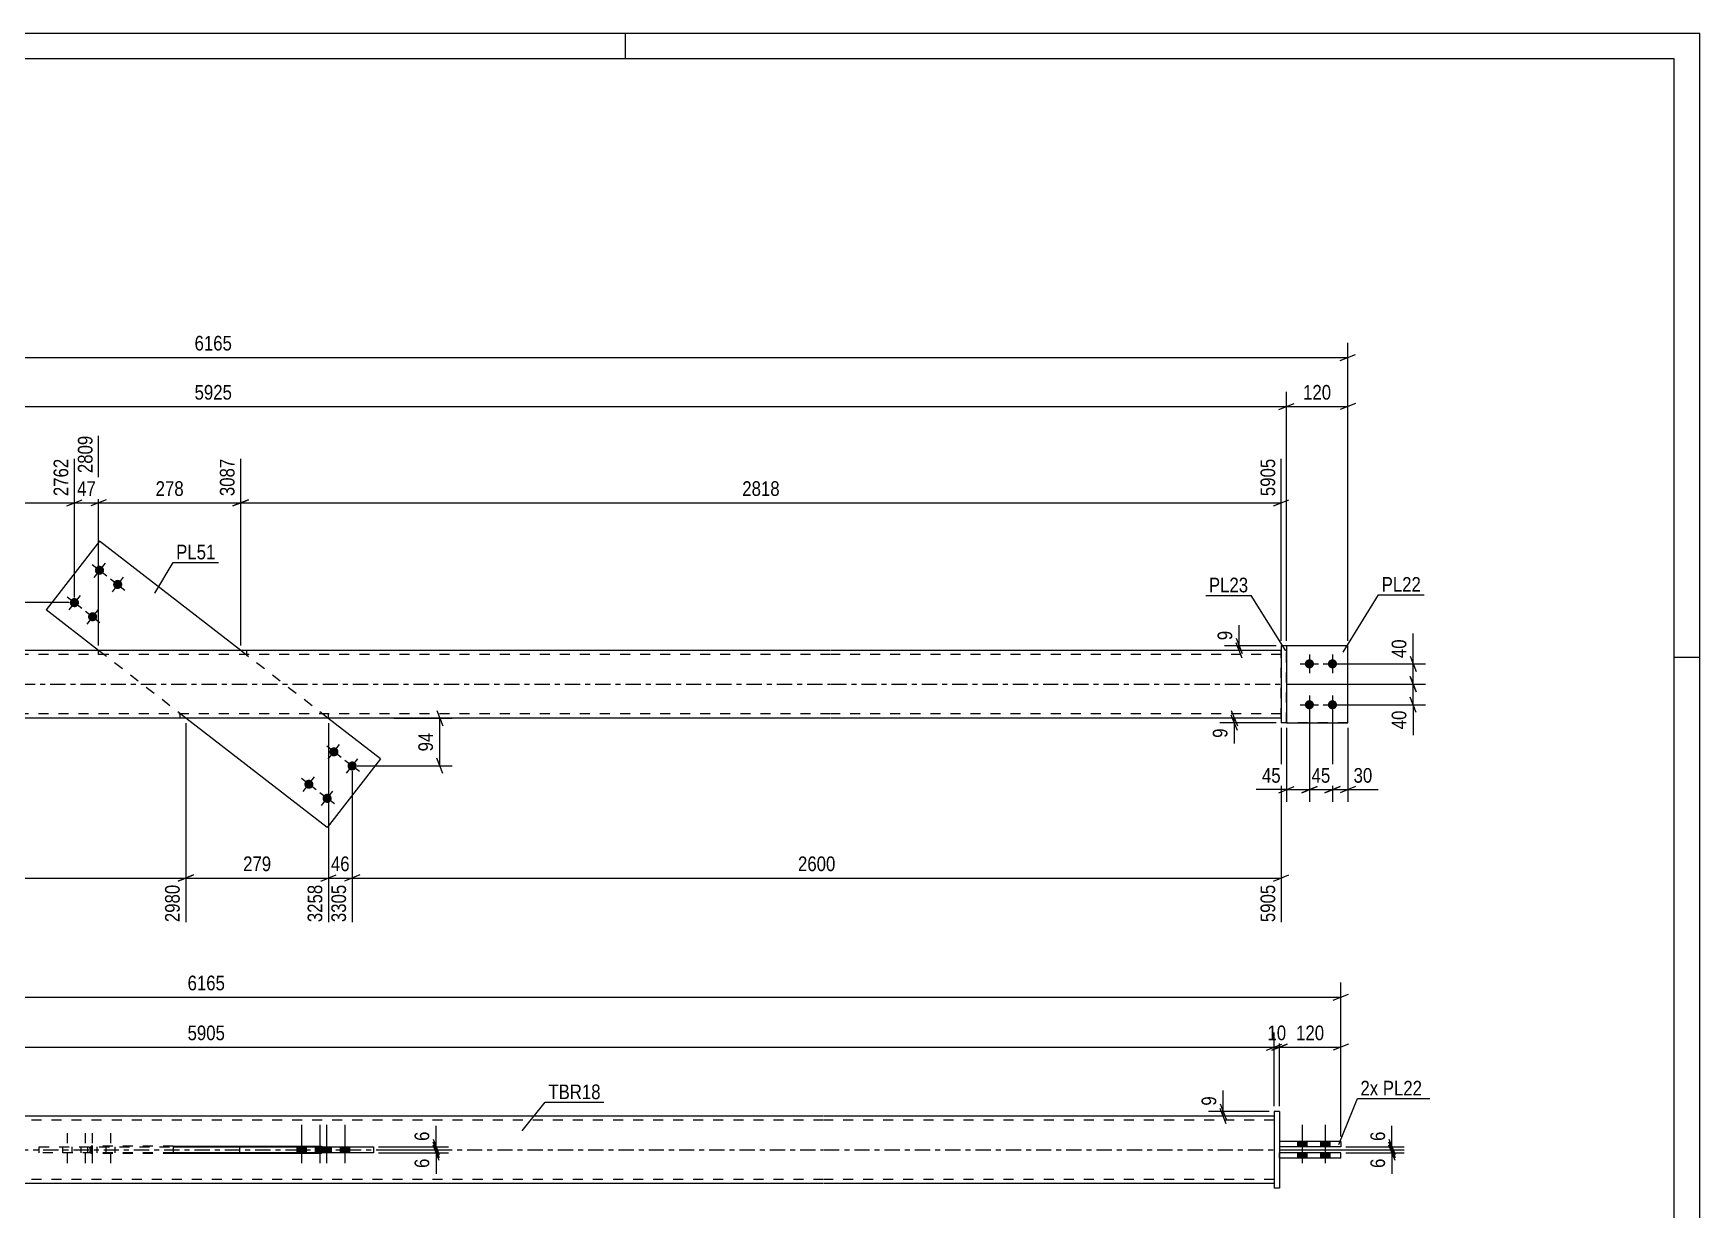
# Model space of a CAD drawing. Header units: millimetres. Extents: x 0 to 594, y 0 to 420.
# Drawn here: x 268.3 to 594, y 190.1 to 420 of the extents above; entities that cross this region are included whole.
import ezdxf

# ---------------------------------------------------------------- set-up
doc = ezdxf.new("R2010")
doc.units = ezdxf.units.MM
doc.linetypes.add('DXK_LINE_DOT2', pattern=[3.9198, 1.9599, -1.9599])
doc.linetypes.add('DXK_LINE_DOT3', pattern=[5.9187, 2.979, -0.9799, 0.9799, -0.9799])
doc.styles.add('Arial Narrow', font='ARIALN.TTF', dxfattribs={"height": 0.2})

# ---------------------------------------------------------------- blocks, each defined once
blk = doc.blocks.new('Unknown-489684449-1163')
at = {"color": 5, "linetype": 'Continuous'}
for p, q in [((594, 420), (0, 420)), ((384, 415), (384, 420)), ((594, 0), (594, 420)), ((589, 415), (5, 415)), ((589, 5), (589, 415)), ((594, 298), (589, 298))]:
    blk.add_line(p, q, dxfattribs=at)
blk = doc.blocks.new('Part-489684449-1543 - 1537')
at = {"color": 2, "linetype": 'Continuous'}
for p, q in [((422.75, 208.42), (181.42, 208.42)), ((510.85, 208.42), (422.85, 208.42)), ((295.59, 202.52), (324.59, 202.52)), ((295.59, 202.52), (295.59, 201.12)), ((308.58, 202.52), (308.58, 202.42)), ((324.59, 202.52), (324.59, 202.42)), ((324.59, 201.12), (295.59, 201.12)), ((308.58, 201.12), (308.58, 201.22)), ((324.59, 201.12), (324.59, 201.22)), ((422.75, 195.22), (181.42, 195.22)), ((510.85, 195.22), (422.85, 195.22))]:
    blk.add_line(p, q, dxfattribs=at)
at = {"color": 7, "linetype": 'DXK_LINE_DOT2'}
for p, q in [((422.75, 207.62), (181.42, 207.62)), ((510.85, 207.62), (422.85, 207.62)), ((510.85, 208.42), (510.85, 195.22)), ((279.58, 201.12), (279.58, 202.52)), ((295.59, 202.52), (279.58, 202.52)), ((308.58, 202.42), (308.58, 201.22)), ((324.59, 202.42), (324.59, 201.22)), ((295.59, 201.12), (279.58, 201.12)), ((308.58, 201.12), (308.58, 201.12)), ((422.75, 196.02), (181.42, 196.02)), ((510.85, 196.02), (422.85, 196.02))]:
    blk.add_line(p, q, dxfattribs=at)
at = {"color": 7, "linetype": 'DXK_LINE_DOT3'}
for p, q in [((181.42, 201.82), (422.75, 201.82)), ((422.85, 201.82), (510.85, 201.82))]:
    blk.add_line(p, q, dxfattribs=at)
blk = doc.blocks.new('Part-489684449-1652 - 1537')
at = {"color": 2, "linetype": 'Continuous'}
for p, q in [((523.85, 201.22), (511.85, 201.22)), ((511.85, 200.22), (511.85, 201.22)), ((523.85, 200.22), (511.85, 200.22)), ((523.85, 200.22), (523.85, 201.22))]:
    blk.add_line(p, q, dxfattribs=at)
blk = doc.blocks.new('Part-489684449-1653 - 1537')
at = {"color": 2, "linetype": 'Continuous'}
for p, q in [((523.85, 203.42), (511.85, 203.42)), ((511.85, 203.42), (511.85, 202.42)), ((523.85, 202.42), (511.85, 202.42)), ((523.85, 203.42), (523.85, 202.42))]:
    blk.add_line(p, q, dxfattribs=at)
blk = doc.blocks.new('Part-489684449-1654 - 1537')
at = {"color": 2, "linetype": 'Continuous'}
for p, q in [((511.85, 209.32), (510.85, 209.32)), ((510.85, 209.32), (510.85, 194.32)), ((511.85, 209.32), (511.85, 194.32)), ((511.85, 194.32), (510.85, 194.32))]:
    blk.add_line(p, q, dxfattribs=at)
blk = doc.blocks.new('Part-489684449-1658 - 1537')
at = {"color": 7, "linetype": 'DXK_LINE_DOT2'}
for p, q in [((269.42, 201.22), (269.42, 202.42)), ((269.42, 202.42), (295.59, 202.42)), ((279.83, 201.22), (279.83, 202.42)), ((295.59, 201.22), (269.42, 201.22))]:
    blk.add_line(p, q, dxfattribs=at)
at = {"color": 2, "linetype": 'Continuous'}
for p, q in [((295.59, 202.42), (334.75, 202.42)), ((324.34, 201.22), (324.34, 202.42)), ((334.75, 202.42), (334.75, 201.22)), ((334.75, 201.22), (295.59, 201.22))]:
    blk.add_line(p, q, dxfattribs=at)
blk = doc.blocks.new('Bolt-489684449-1659 - 1537')
at = {"linetype": 'Continuous'}
for points in [[(517.25, 203.42), (515.45, 203.42), (515.45, 202.42), (517.25, 202.42)], [(517.25, 203.42), (515.45, 203.42), (515.45, 202.42), (517.25, 202.42)], [(521.75, 203.42), (519.95, 203.42), (519.95, 202.42), (521.75, 202.42)], [(521.75, 203.42), (519.95, 203.42), (519.95, 202.42), (521.75, 202.42)], [(517.25, 201.22), (515.45, 201.22), (515.45, 200.22), (517.25, 200.22)], [(517.25, 201.22), (515.45, 201.22), (515.45, 200.22), (517.25, 200.22)], [(521.75, 201.22), (519.95, 201.22), (519.95, 200.22), (521.75, 200.22)], [(521.75, 201.22), (519.95, 201.22), (519.95, 200.22), (521.75, 200.22)]]:
    blk.add_hatch(color=1, dxfattribs=at).paths.add_polyline_path(points)
at = {"color": 1, "linetype": 'Continuous'}
for p, q in [((516.35, 199.22), (516.35, 206.72)), ((516.35, 199.22), (516.35, 206.72)), ((520.85, 199.22), (520.85, 206.72)), ((520.85, 199.22), (520.85, 206.72)), ((515.45, 202.42), (515.45, 203.42)), ((515.45, 202.42), (515.45, 203.42)), ((517.25, 202.42), (517.25, 203.42)), ((517.25, 202.42), (517.25, 203.42)), ((519.95, 202.42), (519.95, 203.42)), ((519.95, 202.42), (519.95, 203.42)), ((521.75, 202.42), (521.75, 203.42)), ((521.75, 202.42), (521.75, 203.42)), ((515.45, 200.22), (515.45, 201.22)), ((515.45, 200.22), (515.45, 201.22)), ((517.25, 200.22), (517.25, 201.22)), ((517.25, 200.22), (517.25, 201.22)), ((519.95, 200.22), (519.95, 201.22)), ((519.95, 200.22), (519.95, 201.22)), ((521.75, 200.22), (521.75, 201.22)), ((521.75, 200.22), (521.75, 201.22))]:
    blk.add_line(p, q, dxfattribs=at)
blk = doc.blocks.new('Bolt-489684449-1663 - 1537')
at = {"color": 1, "linetype": 'DXK_LINE_DOT2'}
for p, q in [((274.94, 199.22), (274.94, 206.72)), ((278.5, 199.22), (278.5, 206.72)), ((279.84, 199.22), (279.84, 206.72)), ((283.4, 199.22), (283.4, 206.72)), ((274.04, 201.22), (274.04, 202.42)), ((275.84, 201.22), (275.84, 202.42)), ((277.6, 201.22), (277.6, 202.42)), ((278.94, 201.22), (278.94, 202.42)), ((279.4, 201.22), (279.4, 202.42)), ((280.74, 201.22), (280.74, 202.42)), ((282.5, 201.22), (282.5, 202.42)), ((284.3, 201.22), (284.3, 202.42))]:
    blk.add_line(p, q, dxfattribs=at)
blk = doc.blocks.new('Bolt-489684449-1664 - 1537')
at = {"linetype": 'Continuous'}
for points in [[(319.87, 201.22), (321.67, 201.22), (321.67, 202.42), (319.87, 202.42)], [(323.43, 201.22), (325.23, 201.22), (325.23, 202.42), (323.43, 202.42)], [(324.77, 201.22), (326.57, 201.22), (326.57, 202.42), (324.77, 202.42)], [(328.33, 201.22), (330.13, 201.22), (330.13, 202.42), (328.33, 202.42)]]:
    blk.add_hatch(color=1, dxfattribs=at).paths.add_polyline_path(points)
at = {"color": 1, "linetype": 'Continuous'}
for p, q in [((320.77, 199.22), (320.77, 206.72)), ((324.33, 199.22), (324.33, 206.72)), ((325.67, 199.22), (325.67, 206.72)), ((329.23, 199.22), (329.23, 206.72)), ((319.87, 201.22), (319.87, 202.42)), ((321.67, 201.22), (321.67, 202.42)), ((323.43, 201.22), (323.43, 202.42)), ((324.77, 201.22), (324.77, 202.42)), ((325.23, 201.22), (325.23, 202.42)), ((326.57, 201.22), (326.57, 202.42)), ((328.33, 201.22), (328.33, 202.42)), ((330.13, 201.22), (330.13, 202.42))]:
    blk.add_line(p, q, dxfattribs=at)
blk = doc.blocks.new('Part-489684449-1685 - 1400')
at = {"color": 7, "linetype": 'DXK_LINE_DOT2'}
for p, q in [((525.22, 300.29), (513.22, 300.29)), ((513.22, 285.29), (513.22, 300.29)), ((525.22, 285.29), (525.22, 300.29)), ((525.22, 285.29), (513.22, 285.29))]:
    blk.add_line(p, q, dxfattribs=at)
blk = doc.blocks.new('Part-489684449-1428 - 1400')
at = {"color": 2, "linetype": 'Continuous'}
for p, q in [((424.12, 299.39), (182.79, 299.39)), ((512.22, 299.39), (424.22, 299.39)), ((424.12, 286.19), (182.79, 286.19)), ((512.22, 286.19), (424.22, 286.19))]:
    blk.add_line(p, q, dxfattribs=at)
at = {"color": 7, "linetype": 'DXK_LINE_DOT2'}
for p, q in [((424.12, 298.59), (182.79, 298.59)), ((280.95, 299.39), (280.95, 298.59)), ((309.95, 299.39), (309.95, 298.59)), ((512.22, 298.59), (424.22, 298.59)), ((512.22, 286.19), (512.22, 299.39)), ((424.12, 286.99), (182.79, 286.99)), ((296.96, 286.19), (296.96, 286.99)), ((325.96, 286.19), (325.96, 286.99)), ((512.22, 286.99), (424.22, 286.99))]:
    blk.add_line(p, q, dxfattribs=at)
at = {"color": 7, "linetype": 'DXK_LINE_DOT3'}
for p, q in [((182.79, 292.79), (424.12, 292.79)), ((424.22, 292.79), (512.22, 292.79))]:
    blk.add_line(p, q, dxfattribs=at)
blk = doc.blocks.new('Part-489684449-1686 - 1400')
at = {"color": 2, "linetype": 'Continuous'}
for p, q in [((525.22, 300.29), (513.22, 300.29)), ((525.22, 285.29), (525.22, 300.29)), ((513.22, 285.29), (525.22, 285.29))]:
    blk.add_line(p, q, dxfattribs=at)
at = {"color": 7, "linetype": 'DXK_LINE_DOT2'}
blk.add_line((513.22, 300.29), (513.22, 285.29), dxfattribs=at)
blk = doc.blocks.new('Part-489684449-1687 - 1400')
at = {"color": 2, "linetype": 'Continuous'}
for p, q in [((513.22, 300.29), (512.22, 300.29)), ((512.22, 300.29), (512.22, 285.29)), ((513.22, 300.29), (513.22, 285.29)), ((513.22, 285.29), (512.22, 285.29))]:
    blk.add_line(p, q, dxfattribs=at)
blk = doc.blocks.new('Part-489684449-1691 - 1400')
at = {"color": 2, "linetype": 'Continuous'}
for p, q in [((281.2, 320.77), (270.79, 307.33)), ((308.81, 299.39), (281.2, 320.77)), ((281.05, 299.39), (270.79, 307.33)), ((325.71, 264.8), (298.09, 286.19)), ((336.12, 278.24), (325.86, 286.19)), ((336.12, 278.24), (325.71, 264.8))]:
    blk.add_line(p, q, dxfattribs=at)
at = {"color": 7, "linetype": 'DXK_LINE_DOT2'}
for p, q in [((298.09, 286.19), (281.05, 299.39)), ((325.86, 286.19), (308.81, 299.39))]:
    blk.add_line(p, q, dxfattribs=at)
blk = doc.blocks.new('Bolt-489684449-1692 - 1400')
at = {"linetype": 'Continuous'}
for points in [[(517.72, 297.69, -1), (517.72, 295.89, -1)], [(522.22, 297.69, -1), (522.22, 295.89, -1)], [(517.72, 289.69, -1), (517.72, 287.89, -1)], [(522.22, 289.69, -1), (522.22, 287.89, -1)]]:
    blk.add_hatch(color=1, dxfattribs=at).paths.add_polyline_path(points)
at = {"color": 1, "linetype": 'Continuous'}
for p, q in [((515.92, 296.79), (519.52, 296.79)), ((517.72, 298.59), (517.72, 294.99)), ((520.42, 296.79), (524.02, 296.79)), ((522.22, 298.59), (522.22, 294.99)), ((517.72, 290.59), (517.72, 286.99)), ((522.22, 290.59), (522.22, 286.99)), ((515.92, 288.79), (519.52, 288.79)), ((520.42, 288.79), (524.02, 288.79))]:
    blk.add_line(p, q, dxfattribs=at)
blk = doc.blocks.new('Bolt-489684449-1696 - 1400')
at = {"linetype": 'Continuous'}
for points in [[(281.76, 315.78, -1), (280.66, 314.36, -1)], [(285.32, 313.03, -1), (284.22, 311.6, -1)], [(276.86, 309.46, -1), (275.76, 308.03, -1)], [(280.42, 306.7, -1), (279.32, 305.28, -1)]]:
    blk.add_hatch(color=1, dxfattribs=at).paths.add_polyline_path(points)
at = {"color": 1, "linetype": 'Continuous'}
for p, q in [((279.79, 316.17), (282.63, 313.97)), ((282.31, 316.49), (280.11, 313.65)), ((283.34, 313.42), (286.19, 311.21)), ((285.87, 313.74), (283.66, 310.89)), ((274.89, 309.85), (277.73, 307.64)), ((277.41, 310.17), (275.21, 307.32)), ((278.45, 307.09), (281.29, 304.89)), ((280.97, 307.41), (278.77, 304.57))]:
    blk.add_line(p, q, dxfattribs=at)
blk = doc.blocks.new('Bolt-489684449-1697 - 1400')
at = {"linetype": 'Continuous'}
for points in [[(326.49, 278.87, -1), (327.59, 280.29, -1)], [(330.05, 276.12, -1), (331.15, 277.54, -1)], [(321.59, 272.55, -1), (322.69, 273.97, -1)], [(325.15, 269.79, -1), (326.25, 271.21, -1)]]:
    blk.add_hatch(color=1, dxfattribs=at).paths.add_polyline_path(points)
at = {"color": 1, "linetype": 'Continuous'}
for p, q in [((328.46, 278.48), (325.62, 280.68)), ((325.94, 278.16), (328.14, 281.01)), ((332.02, 275.72), (329.18, 277.93)), ((329.5, 275.4), (331.7, 278.25)), ((323.57, 272.15), (320.72, 274.36)), ((321.04, 271.83), (323.24, 274.68)), ((327.12, 269.4), (324.28, 271.6)), ((324.6, 269.08), (326.8, 271.92))]:
    blk.add_line(p, q, dxfattribs=at)
blk = doc.blocks.new('StraightDimension-489684449-5359 - 1537')
at = {"color": 7, "linetype": 'Continuous'}
for p, q in [((524.85, 202.42), (536.25, 202.42)), ((533.25, 203.92), (534.45, 200.92)), ((534.45, 200.32), (533.25, 203.32)), ((533.85, 201.82), (533.85, 202.42)), ((511.85, 201.82), (536.25, 201.82))]:
    blk.add_line(p, q, dxfattribs=at)
at = {"color": 0}
blk.add_wipeout([(533.1, 205.98), (528.9, 205.98), (528.9, 202.95), (533.1, 202.95)], dxfattribs=at)
at = {"color": 7, "linetype": 'Continuous'}
blk.add_line((533.85, 202.42), (533.85, 206.5), dxfattribs=at)
blk.add_line((533.85, 202.42), (533.85, 206.5), dxfattribs=at)
at = {"color": 3, "style": 'Arial Narrow'}
blk.add_text('6', height=2.86, rotation=90.0002, dxfattribs=at).set_placement((532.5, 203.55))
blk = doc.blocks.new('StraightDimension-489684449-4962 - 1537')
at = {"color": 7, "linetype": 'Continuous'}
for p, q in [((335.75, 202.42), (349.42, 202.42)), ((346.42, 203.92), (347.62, 200.92)), ((347.62, 200.32), (346.42, 203.32)), ((347.02, 201.82), (347.02, 202.42)), ((335.75, 201.82), (349.42, 201.82))]:
    blk.add_line(p, q, dxfattribs=at)
at = {"color": 0}
blk.add_wipeout([(346.27, 205.98), (342.07, 205.98), (342.07, 202.95), (346.27, 202.95)], dxfattribs=at)
at = {"color": 7, "linetype": 'Continuous'}
blk.add_line((347.02, 202.42), (347.02, 206.5), dxfattribs=at)
blk.add_line((347.02, 202.42), (347.02, 206.5), dxfattribs=at)
at = {"color": 3, "style": 'Arial Narrow'}
blk.add_text('6', height=2.86, rotation=90.0002, dxfattribs=at).set_placement((345.67, 203.55))
blk = doc.blocks.new('StraightDimension-489684449-5433 - 1537')
at = {"color": 7, "linetype": 'Continuous'}
for p, q in [((80.32, 231.64), (523.85, 231.64)), ((522.35, 231.04), (525.35, 232.24)), ((523.85, 204.42), (523.85, 234.49))]:
    blk.add_line(p, q, dxfattribs=at)
at = {"color": 0}
blk.add_wipeout([(306.34, 232.39), (306.34, 236.59), (297.83, 236.59), (297.83, 232.39)], dxfattribs=at)
at = {"color": 3, "style": 'Arial Narrow'}
blk.add_text('6165', height=2.863, dxfattribs=at).set_placement((298.43, 232.99))
blk = doc.blocks.new('StraightDimension-489684449-5360 - 1537')
at = {"color": 7, "linetype": 'Continuous'}
for p, q in [((533.25, 203.32), (534.45, 200.32)), ((534.45, 199.72), (533.25, 202.72)), ((511.85, 201.82), (536.25, 201.82)), ((524.85, 201.22), (536.25, 201.22)), ((533.85, 201.22), (533.85, 201.82))]:
    blk.add_line(p, q, dxfattribs=at)
at = {"color": 0}
blk.add_wipeout([(533.1, 200.7), (528.9, 200.7), (528.9, 197.67), (533.1, 197.67)], dxfattribs=at)
at = {"color": 7, "linetype": 'Continuous'}
blk.add_line((533.85, 201.22), (533.85, 197.15), dxfattribs=at)
blk.add_line((533.85, 201.22), (533.85, 197.15), dxfattribs=at)
at = {"color": 3, "style": 'Arial Narrow'}
blk.add_text('6', height=2.86, rotation=90.0002, dxfattribs=at).set_placement((532.5, 198.27))
blk = doc.blocks.new('StraightDimension-489684449-5386 - 1537')
at = {"color": 7, "linetype": 'Continuous'}
for p, q in [((510.35, 221.29), (513.35, 222.49)), ((511.85, 210.32), (511.85, 224.74)), ((511.85, 221.89), (523.85, 221.89)), ((525.35, 222.49), (522.35, 221.29)), ((523.85, 204.42), (523.85, 224.74))]:
    blk.add_line(p, q, dxfattribs=at)
at = {"color": 0}
blk.add_wipeout([(521.19, 222.64), (521.19, 226.84), (514.51, 226.84), (514.51, 222.64)], dxfattribs=at)
at = {"color": 3, "style": 'Arial Narrow'}
blk.add_text('120', height=2.863, dxfattribs=at).set_placement((515.11, 223.24))
blk = doc.blocks.new('StraightDimension-489684449-4963 - 1537')
at = {"color": 7, "linetype": 'Continuous'}
for p, q in [((346.42, 203.32), (347.62, 200.32)), ((347.62, 199.72), (346.42, 202.72)), ((335.75, 201.82), (349.42, 201.82)), ((335.75, 201.22), (349.42, 201.22)), ((347.02, 201.22), (347.02, 201.82))]:
    blk.add_line(p, q, dxfattribs=at)
at = {"color": 0}
blk.add_wipeout([(346.27, 200.7), (342.07, 200.7), (342.07, 197.67), (346.27, 197.67)], dxfattribs=at)
at = {"color": 7, "linetype": 'Continuous'}
blk.add_line((347.02, 201.22), (347.02, 197.15), dxfattribs=at)
blk.add_line((347.02, 201.22), (347.02, 197.15), dxfattribs=at)
at = {"color": 3, "style": 'Arial Narrow'}
blk.add_text('6', height=2.86, rotation=90.0002, dxfattribs=at).set_placement((345.67, 198.27))
blk = doc.blocks.new('StraightDimension-489684449-5387 - 1537')
at = {"color": 7, "linetype": 'Continuous'}
for p, q in [((509.35, 221.29), (512.35, 222.49)), ((513.35, 222.49), (510.35, 221.29)), ((510.85, 210.32), (510.85, 224.74)), ((510.85, 221.89), (511.85, 221.89)), ((511.85, 210.32), (511.85, 224.74))]:
    blk.add_line(p, q, dxfattribs=at)
at = {"color": 0}
blk.add_wipeout([(513.78, 222.64), (513.78, 226.84), (508.92, 226.84), (508.92, 222.64)], dxfattribs=at)
at = {"color": 3, "style": 'Arial Narrow'}
blk.add_text('10', height=2.863, dxfattribs=at).set_placement((509.52, 223.24))
blk = doc.blocks.new('StraightDimension-489684449-5388 - 1537')
at = {"color": 7, "linetype": 'Continuous'}
for p, q in [((93.32, 221.89), (510.85, 221.89)), ((509.35, 221.29), (512.35, 222.49)), ((510.85, 210.32), (510.85, 224.74))]:
    blk.add_line(p, q, dxfattribs=at)
at = {"color": 0}
blk.add_wipeout([(306.34, 222.64), (306.34, 226.84), (297.83, 226.84), (297.83, 222.64)], dxfattribs=at)
at = {"color": 3, "style": 'Arial Narrow'}
blk.add_text('5905', height=2.863, dxfattribs=at).set_placement((298.43, 223.24))
blk = doc.blocks.new('StraightDimension-489684449-5455 - 1537')
at = {"color": 7, "linetype": 'Continuous'}
for p, q in [((509.85, 209.32), (498, 209.32)), ((500.25, 210.82), (501.45, 207.82)), ((501.45, 206.92), (500.25, 209.92)), ((500.85, 208.42), (500.85, 209.32)), ((509.85, 208.42), (498, 208.42))]:
    blk.add_line(p, q, dxfattribs=at)
at = {"color": 0}
blk.add_wipeout([(500.1, 212.88), (495.9, 212.88), (495.9, 209.85), (500.1, 209.85)], dxfattribs=at)
at = {"color": 7, "linetype": 'Continuous'}
blk.add_line((500.85, 209.32), (500.85, 213.4), dxfattribs=at)
blk.add_line((500.85, 209.32), (500.85, 213.4), dxfattribs=at)
at = {"color": 3, "style": 'Arial Narrow'}
blk.add_text('9', height=2.86, rotation=90.0002, dxfattribs=at).set_placement((499.5, 210.45))
blk = doc.blocks.new('StraightDimension-489684449-5108 - 1400')
at = {"color": 7, "linetype": 'Continuous'}
for p, q in [((537.41, 294.29), (538.61, 291.29)), ((513.22, 292.79), (540.41, 292.79)), ((538.61, 287.29), (537.41, 290.29)), ((538.01, 288.79), (538.01, 292.79)), ((523.22, 288.79), (540.41, 288.79))]:
    blk.add_line(p, q, dxfattribs=at)
at = {"color": 0}
blk.add_wipeout([(537.26, 288.26), (533.06, 288.26), (533.06, 283.4), (537.26, 283.4)], dxfattribs=at)
at = {"color": 7, "linetype": 'Continuous'}
blk.add_line((538.01, 288.79), (538.01, 282.88), dxfattribs=at)
blk.add_line((538.01, 288.79), (538.01, 282.88), dxfattribs=at)
at = {"color": 3, "style": 'Arial Narrow'}
blk.add_text('40', height=2.863, rotation=90.0002, dxfattribs=at).set_placement((536.66, 284))
blk = doc.blocks.new('StraightDimension-489684449-4899 - 1400')
at = {"color": 7, "linetype": 'Continuous'}
for p, q in [((325.96, 285.19), (325.96, 246.31)), ((330.6, 275.83), (330.6, 246.31)), ((324.46, 254.33), (327.46, 255.53)), ((325.96, 254.93), (330.6, 254.93)), ((332.1, 255.53), (329.1, 254.33))]:
    blk.add_line(p, q, dxfattribs=at)
at = {"color": 0}
blk.add_wipeout([(330.71, 255.68), (330.71, 259.88), (325.85, 259.88), (325.85, 255.68)], dxfattribs=at)
at = {"color": 3, "style": 'Arial Narrow'}
blk.add_text('46', height=2.863, dxfattribs=at).set_placement((326.45, 256.28))
at = {"color": 0, "linetype": 'Continuous'}
blk.add_wipeout([(330, 254.23), (325.8, 254.23), (325.8, 245.71), (330, 245.71)], dxfattribs=at)
at = {"color": 3, "linetype": 'Continuous', "style": 'Arial Narrow'}
blk.add_text('3305', height=2.863, rotation=90.0002, dxfattribs=at).set_placement((329.4, 246.31))
blk = doc.blocks.new('StraightDimension-489684449-5309 - 1400')
at = {"color": 7, "linetype": 'Continuous'}
for p, q in [((502.44, 287.69), (503.64, 284.69)), ((503.64, 283.79), (502.44, 286.79)), ((511.22, 286.19), (500.19, 286.19)), ((511.22, 285.29), (500.19, 285.29)), ((503.04, 285.29), (503.04, 286.19))]:
    blk.add_line(p, q, dxfattribs=at)
at = {"color": 0}
blk.add_wipeout([(502.29, 284.76), (498.09, 284.76), (498.09, 281.73), (502.29, 281.73)], dxfattribs=at)
at = {"color": 7, "linetype": 'Continuous'}
blk.add_line((503.04, 285.29), (503.04, 281.21), dxfattribs=at)
blk.add_line((503.04, 285.29), (503.04, 281.21), dxfattribs=at)
at = {"color": 3, "style": 'Arial Narrow'}
blk.add_text('9', height=2.86, rotation=90.0002, dxfattribs=at).set_placement((501.69, 282.33))
blk = doc.blocks.new('StraightDimension-489684449-5135 - 1400')
at = {"color": 7, "linetype": 'Continuous'}
for p, q in [((513.22, 301.29), (513.22, 349.92)), ((93.69, 347.07), (513.22, 347.07)), ((511.72, 346.47), (514.72, 347.67))]:
    blk.add_line(p, q, dxfattribs=at)
at = {"color": 0}
blk.add_wipeout([(307.71, 347.82), (307.71, 352.02), (299.2, 352.02), (299.2, 347.82)], dxfattribs=at)
at = {"color": 3, "style": 'Arial Narrow'}
blk.add_text('5925', height=2.863, dxfattribs=at).set_placement((299.8, 348.42))
blk = doc.blocks.new('StraightDimension-489684449-4845 - 1400')
at = {"color": 7, "linetype": 'Continuous'}
for p, q in [((308.81, 300.39), (308.81, 336.87)), ((512.22, 301.29), (512.22, 336.87)), ((310.31, 328.86), (307.31, 327.66)), ((308.81, 328.26), (512.22, 328.26)), ((510.72, 327.66), (513.72, 328.86))]:
    blk.add_line(p, q, dxfattribs=at)
at = {"color": 0, "linetype": 'Continuous'}
blk.add_wipeout([(511.62, 337.47), (507.42, 337.47), (507.42, 328.96), (511.62, 328.96)], dxfattribs=at)
at = {"color": 0}
blk.add_wipeout([(414.77, 329.01), (414.77, 333.21), (406.26, 333.21), (406.26, 329.01)], dxfattribs=at)
at = {"color": 3, "linetype": 'Continuous', "style": 'Arial Narrow'}
blk.add_text('5905', height=2.863, rotation=90.0002, dxfattribs=at).set_placement((511.02, 329.56))
at = {"color": 3, "style": 'Arial Narrow'}
blk.add_text('2818', height=2.863, dxfattribs=at).set_placement((406.86, 329.61))
blk = doc.blocks.new('StraightDimension-489684449-4833 - 1400')
at = {"color": 7, "linetype": 'Continuous'}
for p, q in [((347.15, 287.69), (348.35, 284.69)), ((338.75, 286.19), (350.15, 286.19)), ((347.75, 276.83), (347.75, 286.19)), ((348.35, 275.33), (347.15, 278.33)), ((331.6, 276.83), (350.15, 276.83))]:
    blk.add_line(p, q, dxfattribs=at)
at = {"color": 0}
blk.add_wipeout([(347, 283.93), (342.8, 283.93), (342.8, 279.08), (347, 279.08)], dxfattribs=at)
at = {"color": 3, "style": 'Arial Narrow'}
blk.add_text('94', height=2.863, rotation=90.0002, dxfattribs=at).set_placement((346.4, 279.68))
blk = doc.blocks.new('StraightDimension-489684449-4898 - 1400')
at = {"color": 7, "linetype": 'Continuous'}
for p, q in [((512.22, 284.29), (512.22, 246.31)), ((330.6, 275.83), (330.6, 246.31)), ((332.1, 255.53), (329.1, 254.33)), ((330.6, 254.93), (512.22, 254.93)), ((510.72, 254.33), (513.72, 255.53))]:
    blk.add_line(p, q, dxfattribs=at)
at = {"color": 0}
blk.add_wipeout([(425.67, 255.68), (425.67, 259.88), (417.15, 259.88), (417.15, 255.68)], dxfattribs=at)
at = {"color": 0, "linetype": 'Continuous'}
blk.add_wipeout([(511.62, 254.23), (507.42, 254.23), (507.42, 245.71), (511.62, 245.71)], dxfattribs=at)
at = {"color": 3, "style": 'Arial Narrow'}
blk.add_text('2600', height=2.863, dxfattribs=at).set_placement((417.75, 256.28))
at = {"color": 3, "linetype": 'Continuous', "style": 'Arial Narrow'}
blk.add_text('5905', height=2.863, rotation=90.0002, dxfattribs=at).set_placement((511.02, 246.31))
blk = doc.blocks.new('StraightDimension-489684449-5317 - 1400')
at = {"color": 7, "linetype": 'Continuous'}
for p, q in [((511.22, 300.29), (501.13, 300.29)), ((503.38, 301.79), (504.58, 298.79)), ((504.58, 297.89), (503.38, 300.89)), ((503.98, 299.39), (503.98, 300.29)), ((511.22, 299.39), (501.13, 299.39))]:
    blk.add_line(p, q, dxfattribs=at)
at = {"color": 0}
blk.add_wipeout([(503.23, 303.84), (499.03, 303.84), (499.03, 300.81), (503.23, 300.81)], dxfattribs=at)
at = {"color": 7, "linetype": 'Continuous'}
blk.add_line((503.98, 300.29), (503.98, 304.36), dxfattribs=at)
blk.add_line((503.98, 300.29), (503.98, 304.36), dxfattribs=at)
at = {"color": 3, "style": 'Arial Narrow'}
blk.add_text('9', height=2.86, rotation=90.0002, dxfattribs=at).set_placement((502.63, 301.41))
blk = doc.blocks.new('StraightDimension-489684449-4821 - 1400')
at = {"color": 7, "linetype": 'Continuous'}
for p, q in [((262.38, 310.25), (263.58, 307.25)), ((275.31, 308.75), (260.13, 308.75)), ((262.98, 299.39), (262.98, 308.75)), ((263.58, 297.89), (262.38, 300.89)), ((271.98, 299.39), (260.13, 299.39))]:
    blk.add_line(p, q, dxfattribs=at)
at = {"color": 0}
blk.add_wipeout([(262.23, 306.49), (258.03, 306.49), (258.03, 301.64), (262.23, 301.64)], dxfattribs=at)
at = {"color": 3, "style": 'Arial Narrow'}
blk.add_text('94', height=2.863, rotation=90.0002, dxfattribs=at).set_placement((261.63, 302.24))
blk = doc.blocks.new('StraightDimension-489684449-4846 - 1400')
at = {"color": 7, "linetype": 'Continuous'}
for p, q in [((281.05, 300.39), (281.05, 341.37)), ((308.81, 300.39), (308.81, 336.87)), ((282.55, 328.86), (279.55, 327.66)), ((281.05, 328.26), (308.81, 328.26)), ((307.31, 327.66), (310.31, 328.86))]:
    blk.add_line(p, q, dxfattribs=at)
at = {"color": 0, "linetype": 'Continuous'}
blk.add_wipeout([(308.21, 337.47), (304.01, 337.47), (304.01, 328.96), (308.21, 328.96)], dxfattribs=at)
at = {"color": 0}
blk.add_wipeout([(298.27, 329.01), (298.27, 333.21), (291.59, 333.21), (291.59, 329.01)], dxfattribs=at)
at = {"color": 3, "linetype": 'Continuous', "style": 'Arial Narrow'}
blk.add_text('3087', height=2.863, rotation=90.0002, dxfattribs=at).set_placement((307.61, 329.56))
at = {"color": 3, "style": 'Arial Narrow'}
blk.add_text('278', height=2.863, dxfattribs=at).set_placement((292.19, 329.61))
blk = doc.blocks.new('StraightDimension-489684449-4847 - 1400')
at = {"color": 7, "linetype": 'Continuous'}
for p, q in [((281.05, 300.39), (281.05, 341.37)), ((276.31, 309.75), (276.31, 336.87)), ((274.81, 327.66), (277.81, 328.86)), ((276.31, 328.26), (281.05, 328.26)), ((282.55, 328.86), (279.55, 327.66))]:
    blk.add_line(p, q, dxfattribs=at)
at = {"color": 0}
blk.add_wipeout([(281.11, 329.01), (281.11, 333.21), (276.25, 333.21), (276.25, 329.01)], dxfattribs=at)
at = {"color": 0, "linetype": 'Continuous'}
blk.add_wipeout([(280.45, 341.97), (276.25, 341.97), (276.25, 333.46), (280.45, 333.46)], dxfattribs=at)
at = {"color": 3, "linetype": 'Continuous', "style": 'Arial Narrow'}
blk.add_text('2809', height=2.863, rotation=90.0002, dxfattribs=at).set_placement((279.85, 334.06))
at = {"color": 3, "style": 'Arial Narrow'}
blk.add_text('47', height=2.863, dxfattribs=at).set_placement((276.85, 329.61))
blk = doc.blocks.new('StraightDimension-489684449-4848 - 1400')
at = {"color": 7, "linetype": 'Continuous'}
for p, q in [((276.31, 309.75), (276.31, 336.87)), ((94.69, 301.29), (94.69, 331.39)), ((96.19, 328.86), (93.19, 327.66)), ((94.69, 328.26), (276.31, 328.26)), ((274.81, 327.66), (277.81, 328.86))]:
    blk.add_line(p, q, dxfattribs=at)
at = {"color": 0, "linetype": 'Continuous'}
for points in [[(275.71, 337.47), (271.51, 337.47), (271.51, 328.96), (275.71, 328.96)], [(94.09, 331.99), (89.89, 331.99), (89.89, 328.96), (94.09, 328.96)]]:
    blk.add_wipeout(points, dxfattribs=at)
at = {"color": 0}
blk.add_wipeout([(189.76, 329.01), (189.76, 333.21), (181.24, 333.21), (181.24, 329.01)], dxfattribs=at)
at = {"color": 3, "linetype": 'Continuous', "style": 'Arial Narrow'}
for s, height, p in [('2762', 2.863, (275.11, 329.56)), ('0', 2.86, (93.49, 329.56))]:
    blk.add_text(s, height=height, rotation=90.0002, dxfattribs=at).set_placement(p)
at = {"color": 3, "style": 'Arial Narrow'}
blk.add_text('2762', height=2.863, dxfattribs=at).set_placement((181.84, 329.61))
blk = doc.blocks.new('StraightDimension-489684449-4900 - 1400')
at = {"color": 7, "linetype": 'Continuous'}
for p, q in [((298.09, 285.19), (298.09, 246.31)), ((325.96, 285.19), (325.96, 246.31)), ((299.59, 255.53), (296.59, 254.33)), ((298.09, 254.93), (325.96, 254.93)), ((324.46, 254.33), (327.46, 255.53))]:
    blk.add_line(p, q, dxfattribs=at)
at = {"color": 0}
blk.add_wipeout([(315.37, 255.68), (315.37, 259.88), (308.69, 259.88), (308.69, 255.68)], dxfattribs=at)
at = {"color": 0, "linetype": 'Continuous'}
blk.add_wipeout([(325.36, 254.23), (321.16, 254.23), (321.16, 245.71), (325.36, 245.71)], dxfattribs=at)
at = {"color": 3, "style": 'Arial Narrow'}
blk.add_text('279', height=2.863, dxfattribs=at).set_placement((309.29, 256.28))
at = {"color": 3, "linetype": 'Continuous', "style": 'Arial Narrow'}
blk.add_text('3258', height=2.863, rotation=90.0002, dxfattribs=at).set_placement((324.76, 246.31))
blk = doc.blocks.new('StraightDimension-489684449-4901 - 1400')
at = {"color": 7, "linetype": 'Continuous'}
for p, q in [((94.69, 285.19), (94.69, 251.8)), ((298.09, 285.19), (298.09, 246.31)), ((96.19, 255.53), (93.19, 254.33)), ((94.69, 254.93), (298.09, 254.93)), ((296.59, 254.33), (299.59, 255.53))]:
    blk.add_line(p, q, dxfattribs=at)
at = {"color": 0}
blk.add_wipeout([(200.65, 255.68), (200.65, 259.88), (192.14, 259.88), (192.14, 255.68)], dxfattribs=at)
at = {"color": 0, "linetype": 'Continuous'}
for points in [[(94.09, 254.23), (89.89, 254.23), (89.89, 251.2), (94.09, 251.2)], [(297.49, 254.23), (293.29, 254.23), (293.29, 245.71), (297.49, 245.71)]]:
    blk.add_wipeout(points, dxfattribs=at)
at = {"color": 3, "style": 'Arial Narrow'}
blk.add_text('2980', height=2.863, dxfattribs=at).set_placement((192.74, 256.28))
at = {"color": 3, "linetype": 'Continuous', "style": 'Arial Narrow'}
for s, height, p in [('0', 2.86, (93.49, 251.8)), ('2980', 2.863, (296.89, 246.31))]:
    blk.add_text(s, height=height, rotation=90.0002, dxfattribs=at).set_placement(p)
blk = doc.blocks.new('StraightDimension-489684449-5020 - 1400')
at = {"color": 7, "linetype": 'Continuous'}
for p, q in [((522.22, 287.79), (522.22, 269.81)), ((525.22, 284.29), (525.22, 269.81)), ((520.72, 271.61), (523.72, 272.81)), ((522.22, 272.21), (525.22, 272.21)), ((526.72, 272.81), (523.72, 271.61))]:
    blk.add_line(p, q, dxfattribs=at)
at = {"color": 0}
blk.add_wipeout([(530.6, 272.96), (530.6, 277.16), (525.75, 277.16), (525.75, 272.96)], dxfattribs=at)
at = {"color": 7, "linetype": 'Continuous'}
blk.add_line((525.22, 272.21), (531.13, 272.21), dxfattribs=at)
blk.add_line((525.22, 272.21), (531.13, 272.21), dxfattribs=at)
at = {"color": 3, "style": 'Arial Narrow'}
blk.add_text('30', height=2.863, dxfattribs=at).set_placement((526.35, 273.56))
blk = doc.blocks.new('StraightDimension-489684449-5021 - 1400')
at = {"color": 7, "linetype": 'Continuous'}
for p, q in [((517.72, 287.79), (517.72, 269.81)), ((522.22, 287.79), (522.22, 269.81)), ((516.22, 271.61), (519.22, 272.81)), ((517.72, 272.21), (522.22, 272.21)), ((523.72, 272.81), (520.72, 271.61))]:
    blk.add_line(p, q, dxfattribs=at)
at = {"color": 0}
blk.add_wipeout([(522.4, 272.96), (522.4, 277.16), (517.54, 277.16), (517.54, 272.96)], dxfattribs=at)
at = {"color": 3, "style": 'Arial Narrow'}
blk.add_text('45', height=2.863, dxfattribs=at).set_placement((518.14, 273.56))
blk = doc.blocks.new('StraightDimension-489684449-5022 - 1400')
at = {"color": 7, "linetype": 'Continuous'}
for p, q in [((517.72, 287.79), (517.72, 269.81)), ((513.22, 284.29), (513.22, 269.81)), ((511.72, 271.61), (514.72, 272.81)), ((513.22, 272.21), (517.72, 272.21)), ((519.22, 272.81), (516.22, 271.61))]:
    blk.add_line(p, q, dxfattribs=at)
at = {"color": 0}
blk.add_wipeout([(512.7, 272.96), (512.7, 277.16), (507.84, 277.16), (507.84, 272.96)], dxfattribs=at)
at = {"color": 7, "linetype": 'Continuous'}
blk.add_line((513.22, 272.21), (507.31, 272.21), dxfattribs=at)
blk.add_line((513.22, 272.21), (507.31, 272.21), dxfattribs=at)
at = {"color": 3, "style": 'Arial Narrow'}
blk.add_text('45', height=2.863, dxfattribs=at).set_placement((508.44, 273.56))
blk = doc.blocks.new('StraightDimension-489684449-5107 - 1400')
at = {"color": 7, "linetype": 'Continuous'}
for p, q in [((523.22, 296.79), (540.41, 296.79)), ((537.41, 298.29), (538.61, 295.29)), ((538.01, 292.79), (538.01, 296.79)), ((538.61, 291.29), (537.41, 294.29)), ((513.22, 292.79), (540.41, 292.79))]:
    blk.add_line(p, q, dxfattribs=at)
at = {"color": 0}
blk.add_wipeout([(537.26, 302.17), (533.06, 302.17), (533.06, 297.31), (537.26, 297.31)], dxfattribs=at)
at = {"color": 7, "linetype": 'Continuous'}
blk.add_line((538.01, 296.79), (538.01, 302.69), dxfattribs=at)
blk.add_line((538.01, 296.79), (538.01, 302.69), dxfattribs=at)
at = {"color": 3, "style": 'Arial Narrow'}
blk.add_text('40', height=2.863, rotation=90.0002, dxfattribs=at).set_placement((536.66, 297.91))
blk = doc.blocks.new('StraightDimension-489684449-5134 - 1400')
at = {"color": 7, "linetype": 'Continuous'}
for p, q in [((513.22, 301.29), (513.22, 349.92)), ((525.22, 301.29), (525.22, 349.92)), ((511.72, 346.47), (514.72, 347.67)), ((513.22, 347.07), (525.22, 347.07)), ((526.72, 347.67), (523.72, 346.47))]:
    blk.add_line(p, q, dxfattribs=at)
at = {"color": 0}
blk.add_wipeout([(522.56, 347.82), (522.56, 352.02), (515.88, 352.02), (515.88, 347.82)], dxfattribs=at)
at = {"color": 3, "style": 'Arial Narrow'}
blk.add_text('120', height=2.863, dxfattribs=at).set_placement((516.48, 348.42))
blk = doc.blocks.new('StraightDimension-489684449-5204 - 1400')
at = {"color": 7, "linetype": 'Continuous'}
for p, q in [((525.22, 301.29), (525.22, 359.52)), ((81.69, 356.67), (525.22, 356.67)), ((523.72, 356.07), (526.72, 357.27))]:
    blk.add_line(p, q, dxfattribs=at)
at = {"color": 0}
blk.add_wipeout([(307.71, 357.42), (307.71, 361.62), (299.2, 361.62), (299.2, 357.42)], dxfattribs=at)
at = {"color": 3, "style": 'Arial Narrow'}
blk.add_text('6165', height=2.863, dxfattribs=at).set_placement((299.8, 358.02))
blk = doc.blocks.new('Mark-489684449-1539 - 1537')
at = {"color": 0}
blk.add_wipeout([(379.18, 211.72), (379.18, 214.72), (368.95, 214.72), (368.95, 211.72)], dxfattribs=at)
blk.add_wipeout([(379.18, 211.72), (379.18, 214.72), (368.95, 214.72), (368.95, 211.72)], dxfattribs=at)
at = {"color": 30, "linetype": 'Continuous'}
for p, q in [((363.81, 205.55), (368.35, 211.12)), ((368.35, 211.12), (379.78, 211.12))]:
    blk.add_line(p, q, dxfattribs=at)
at = {"color": 3, "style": 'Arial Narrow'}
blk.add_text('TBR18', height=2.863, dxfattribs=at).set_placement((368.95, 211.72))
blk = doc.blocks.new('MarkSet-489684449-5482 - 1537')
at = {"color": 0}
blk.add_wipeout([(531.16, 212.44), (531.16, 215.44), (527.69, 215.44), (527.69, 212.44)], dxfattribs=at)
blk.add_wipeout([(531.16, 212.44), (531.16, 215.44), (527.69, 215.44), (527.69, 212.44)], dxfattribs=at)
at = {"color": 30, "linetype": 'Continuous'}
blk.add_line((523.46, 202.85), (527.09, 211.84), dxfattribs=at)
at = {"color": 0}
blk.add_wipeout([(539.73, 212.44), (539.73, 215.44), (532.06, 215.44), (532.06, 212.44)], dxfattribs=at)
blk.add_wipeout([(539.73, 212.44), (539.73, 215.44), (532.06, 215.44), (532.06, 212.44)], dxfattribs=at)
at = {"color": 30, "linetype": 'Continuous'}
blk.add_line((527.09, 211.84), (541.23, 211.84), dxfattribs=at)
at = {"color": 3, "style": 'Arial Narrow'}
for s, p in [('2x', (527.69, 212.44)), ('PL22', (532.06, 212.44))]:
    blk.add_text(s, height=2.863, dxfattribs=at).set_placement(p)
blk = doc.blocks.new('Mark-489684449-5227 - 1400')
at = {"color": 0}
blk.add_wipeout([(505.75, 310.76), (505.75, 313.76), (498.07, 313.76), (498.07, 310.76)], dxfattribs=at)
blk.add_wipeout([(505.75, 310.76), (505.75, 313.76), (498.07, 313.76), (498.07, 310.76)], dxfattribs=at)
at = {"color": 30, "linetype": 'Continuous'}
for p in [(497.47, 310.16), (513.08, 299.36)]:
    blk.add_line(p, (506.35, 310.16), dxfattribs=at)
at = {"color": 3, "style": 'Arial Narrow'}
blk.add_text('PL23', height=2.863, dxfattribs=at).set_placement((498.07, 310.76))
blk = doc.blocks.new('Mark-489684449-5236 - 1400')
at = {"color": 0}
blk.add_wipeout([(303.88, 317.21), (303.88, 320.21), (296.2, 320.21), (296.2, 317.21)], dxfattribs=at)
blk.add_wipeout([(303.88, 317.21), (303.88, 320.21), (296.2, 320.21), (296.2, 317.21)], dxfattribs=at)
at = {"color": 30, "linetype": 'Continuous'}
for p, q in [((292, 310.63), (295.6, 316.61)), ((295.6, 316.61), (304.48, 316.61))]:
    blk.add_line(p, q, dxfattribs=at)
at = {"color": 3, "style": 'Arial Narrow'}
blk.add_text('PL51', height=2.863, dxfattribs=at).set_placement((296.2, 317.21))
blk = doc.blocks.new('Mark-489684449-5224 - 1400')
at = {"color": 0}
blk.add_wipeout([(539.52, 310.88), (539.52, 313.88), (531.84, 313.88), (531.84, 310.88)], dxfattribs=at)
blk.add_wipeout([(539.52, 310.88), (539.52, 313.88), (531.84, 313.88), (531.84, 310.88)], dxfattribs=at)
at = {"color": 30, "linetype": 'Continuous'}
for p, q in [((524.32, 299.09), (531.24, 310.28)), ((531.24, 310.28), (540.12, 310.28))]:
    blk.add_line(p, q, dxfattribs=at)
at = {"color": 3, "style": 'Arial Narrow'}
blk.add_text('PL22', height=2.863, dxfattribs=at).set_placement((531.84, 310.88))

msp = doc.modelspace()

# ---------------------------------------------------------------- block references
for name in ['Unknown-489684449-1163', 'Part-489684449-1691 - 1400', 'Bolt-489684449-1696 - 1400', 'Part-489684449-1687 - 1400', 'Part-489684449-1685 - 1400', 'Part-489684449-1686 - 1400', 'Part-489684449-1428 - 1400', 'Bolt-489684449-1692 - 1400', 'Bolt-489684449-1697 - 1400', 'Part-489684449-1654 - 1537', 'Part-489684449-1543 - 1537', 'Bolt-489684449-1663 - 1537', 'Bolt-489684449-1664 - 1537', 'Bolt-489684449-1659 - 1537', 'Part-489684449-1658 - 1537', 'Part-489684449-1653 - 1537', 'Part-489684449-1652 - 1537']:
    msp.add_blockref(name, (0, 0))

# ---------------------------------------------------------------- next in the draw order: block references
for name in ['StraightDimension-489684449-5135 - 1400', 'StraightDimension-489684449-5108 - 1400', 'StraightDimension-489684449-5309 - 1400', 'StraightDimension-489684449-4899 - 1400', 'StraightDimension-489684449-4962 - 1537', 'StraightDimension-489684449-5359 - 1537']:
    msp.add_blockref(name, (0, 0))

# ---------------------------------------------------------------- next in the draw order: block references
for name in ['StraightDimension-489684449-4845 - 1400', 'StraightDimension-489684449-4821 - 1400', 'StraightDimension-489684449-4833 - 1400', 'StraightDimension-489684449-5020 - 1400', 'StraightDimension-489684449-4900 - 1400', 'StraightDimension-489684449-5433 - 1537']:
    msp.add_blockref(name, (0, 0))

# ---------------------------------------------------------------- next in the draw order: block references
for name in ['StraightDimension-489684449-4846 - 1400', 'StraightDimension-489684449-5317 - 1400', 'StraightDimension-489684449-5107 - 1400', 'StraightDimension-489684449-5021 - 1400', 'StraightDimension-489684449-4901 - 1400', 'StraightDimension-489684449-4898 - 1400', 'StraightDimension-489684449-4963 - 1537', 'StraightDimension-489684449-5360 - 1537']:
    msp.add_blockref(name, (0, 0))

# ---------------------------------------------------------------- next in the draw order: block references
for name in ['StraightDimension-489684449-5134 - 1400', 'StraightDimension-489684449-4847 - 1400', 'StraightDimension-489684449-5022 - 1400', 'StraightDimension-489684449-5386 - 1537']:
    msp.add_blockref(name, (0, 0))

# ---------------------------------------------------------------- next in the draw order: block references
for name in ['StraightDimension-489684449-4848 - 1400', 'StraightDimension-489684449-5387 - 1537', 'MarkSet-489684449-5482 - 1537']:
    msp.add_blockref(name, (0, 0))

# ---------------------------------------------------------------- next in the draw order: block references
for name in ['StraightDimension-489684449-5204 - 1400', 'StraightDimension-489684449-5388 - 1537']:
    msp.add_blockref(name, (0, 0))

# ---------------------------------------------------------------- next in the draw order: block references
for name in ['Mark-489684449-5236 - 1400', 'Mark-489684449-5227 - 1400', 'Mark-489684449-5224 - 1400', 'Mark-489684449-1539 - 1537', 'StraightDimension-489684449-5455 - 1537']:
    msp.add_blockref(name, (0, 0))

doc.saveas('drawing.dxf')
